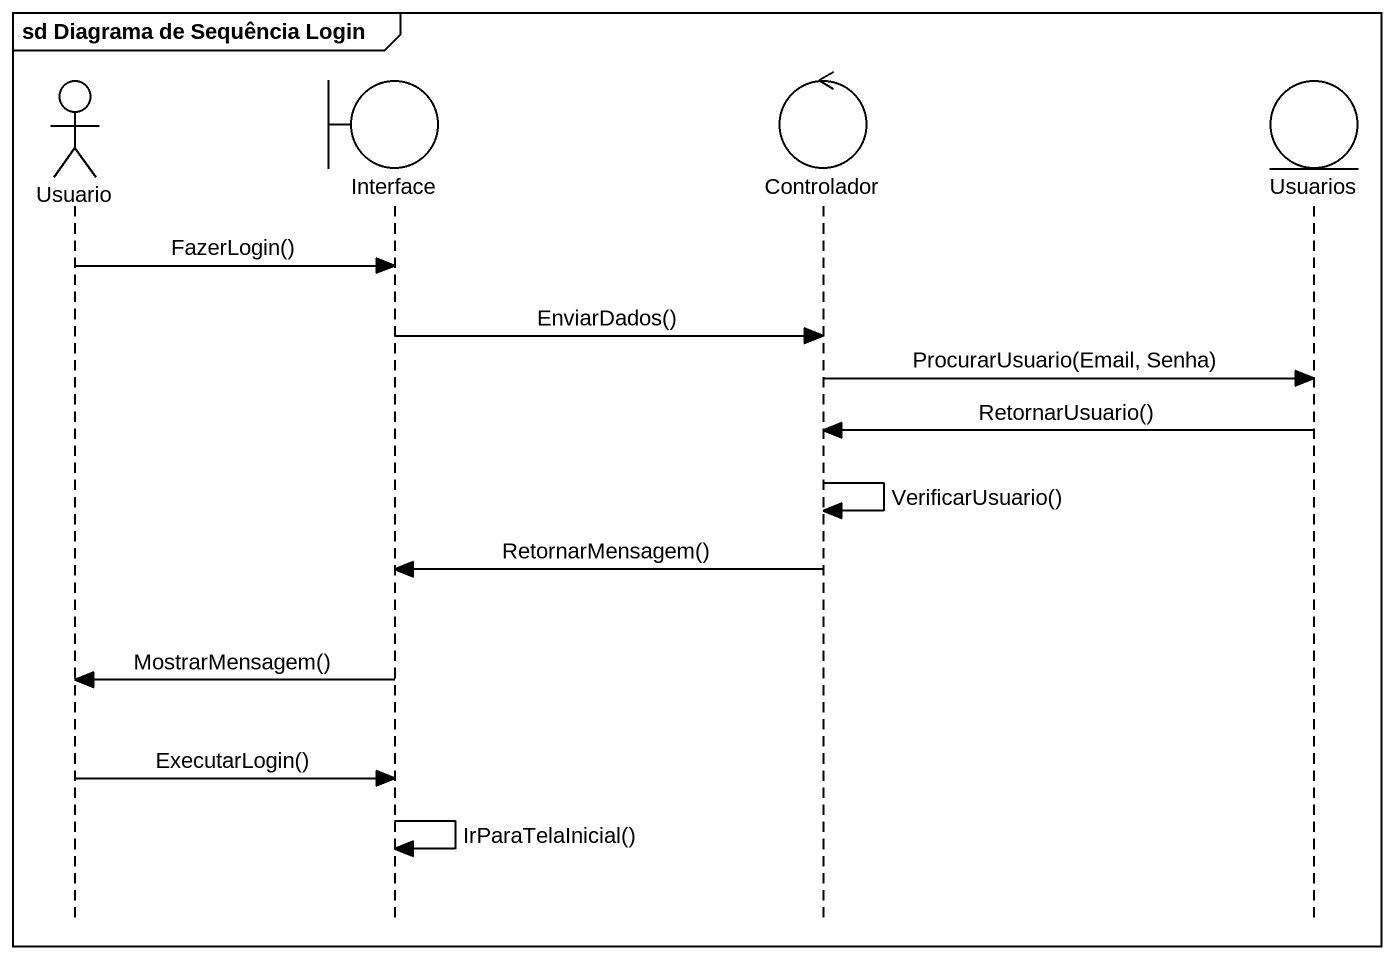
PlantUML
@startuml
mainframe sd Diagrama de Sequência Login
hide footbox
actor Usuario
boundary "Interface" as Interface_
control Controlador
entity Usuarios

Usuario -> Interface_ : FazerLogin()
Interface_ -> Controlador : EnviarDados()
Controlador -> Usuarios : ProcurarUsuario(Email, Senha)
Usuarios -> Controlador : RetornarUsuario()
Controlador -> Controlador : VerificarUsuario()
Controlador -> Interface_ : RetornarMensagem()
Interface_ -> Usuario : MostrarMensagem()
Usuario -> Interface_ : ExecutarLogin()
Interface_ -> Interface_ : IrParaTelaInicial()
@enduml
